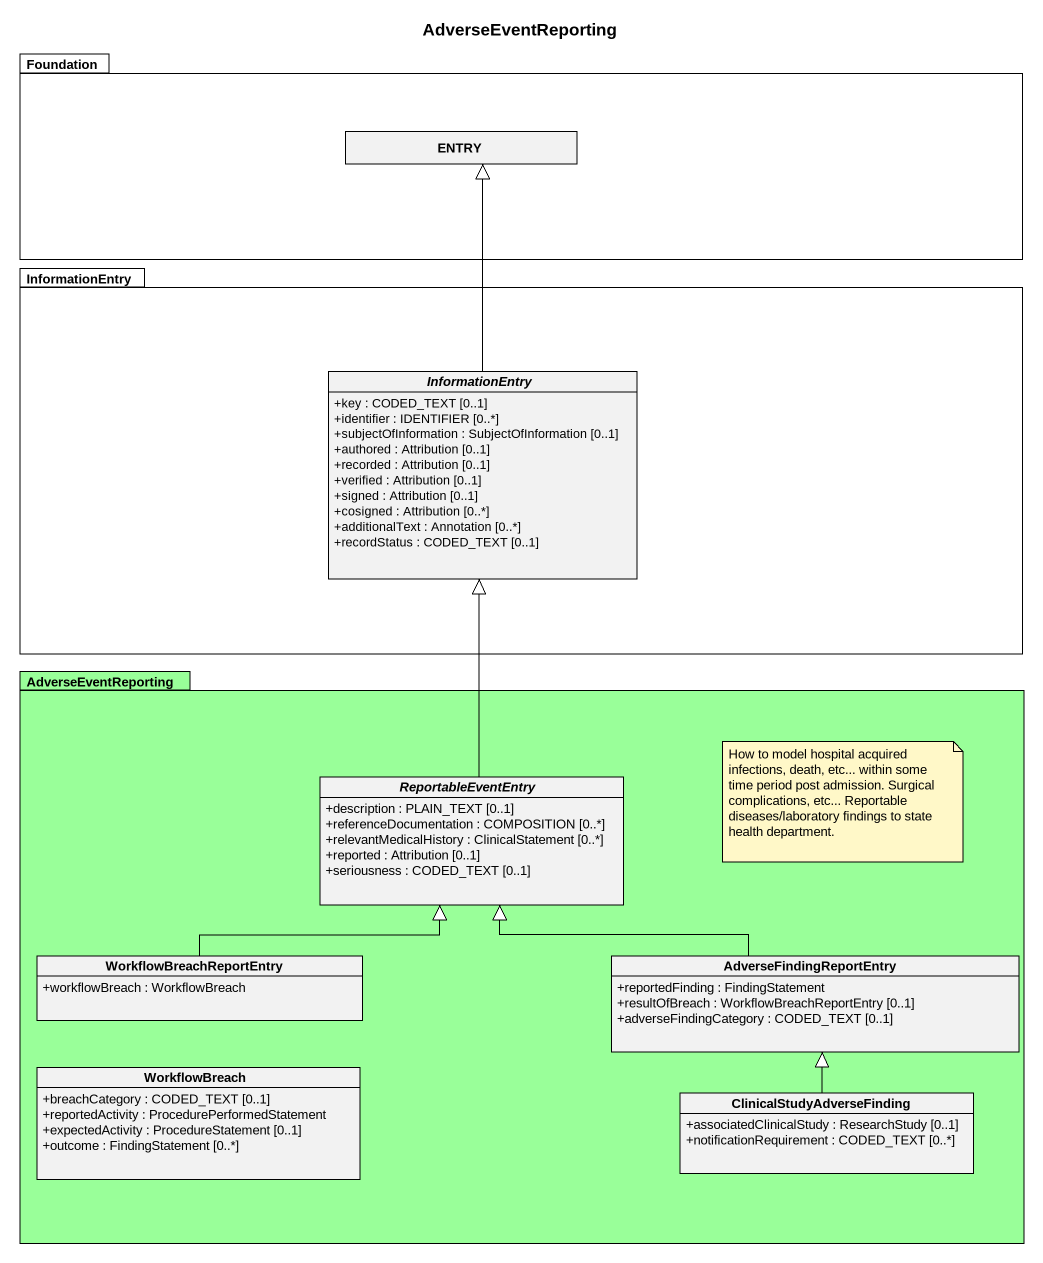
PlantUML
@startuml
title AdverseEventReporting
hide circle
hide empty members
skinparam classAttributeIconSize 0
package Foundation {
  class ENTRY
}
package InformationEntry {
  abstract class "InformationEntry" as InformationEntry_2 {
    +key : CODED_TEXT [0..1]
    +identifier : IDENTIFIER [0..*]
    +subjectOfInformation : SubjectOfInformation [0..1]
    +authored : Attribution [0..1]
    +recorded : Attribution [0..1]
    +verified : Attribution [0..1]
    +signed : Attribution [0..1]
    +cosigned : Attribution [0..*]
    +additionalText : Annotation [0..*]
    +recordStatus : CODED_TEXT [0..1]
  }
}
package AdverseEventReporting #99FF99 {
  abstract class ReportableEventEntry {
    +description : PLAIN_TEXT [0..1]
    +referenceDocumentation : COMPOSITION [0..*]
    +relevantMedicalHistory : ClinicalStatement [0..*]
    +reported : Attribution [0..1]
    +seriousness : CODED_TEXT [0..1]
  }
  class WorkflowBreachReportEntry {
    +workflowBreach : WorkflowBreach
  }
  class AdverseFindingReportEntry {
    +reportedFinding : FindingStatement
    +resultOfBreach : WorkflowBreachReportEntry [0..1]
    +adverseFindingCategory : CODED_TEXT [0..1]
  }
  class WorkflowBreach {
    +breachCategory : CODED_TEXT [0..1]
    +reportedActivity : ProcedurePerformedStatement
    +expectedActivity : ProcedureStatement [0..1]
    +outcome : FindingStatement [0..*]
  }
  class ClinicalStudyAdverseFinding {
    +associatedClinicalStudy : ResearchStudy [0..1]
    +notificationRequirement : CODED_TEXT [0..*]
  }
}
InformationEntry_2 -up-|> ENTRY
ReportableEventEntry -up-|> InformationEntry_2
WorkflowBreachReportEntry -right-|> ReportableEventEntry
AdverseFindingReportEntry -left-|> ReportableEventEntry
ClinicalStudyAdverseFinding -up-|> AdverseFindingReportEntry
note as N1
  How to model hospital acquired infections, death, etc... within some time period post admission. Surgical complications, etc... Reportable diseases/laboratory findings to state health department.
end note
@enduml
